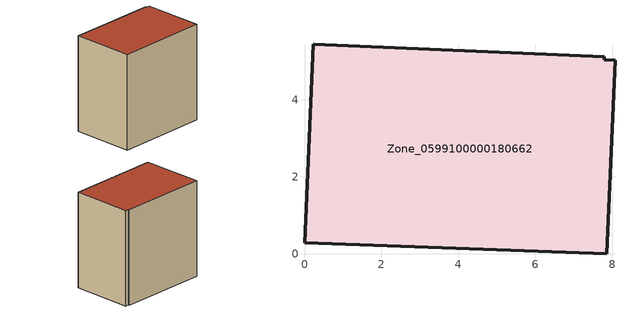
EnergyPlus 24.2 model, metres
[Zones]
Zone_0599100000180662
 floor ground (C_G): 7.85,0 0,0.29 0.22,5.45 7.79,5.12 7.79,5.04 8.07,5.03 z1.53
 wall outside (C_F): 7.79,5.12 0.22,5.45 0,0.29 7.85,0 8.07,5.03 7.79,5.04 7.79,5.12 z1.53:9.55
 roof outside (C_R): 0,0.29 7.85,0 8.07,5.03 7.79,5.04 7.79,5.12 0.22,5.45 z9.55
[BUILDING]
Pand.0599100000180662: North Axis=0; Terrain=City; Loads Convergence Tolerance Value=0.04; Temperature Convergence Tolerance Value=0.4; Solar Distribution=FullExterior; Maximum Number of Warmup Days=25; Minimum Number of Warmup Days=1
[Site:Location]
Rotterdam.The.Hague.AP_ZH_NLD Design_Conditions: Latitude=51.96; Longitude=4.45; Time Zone=1; Elevation=-4.5
[SITE:GROUNDTEMPERATURE:BUILDINGSURFACE]
18, 18, 18, 18, 18, 18, 18, 18, 18, 18, 18, 18
[MATERIAL] Thermal Absorptance=0.9; Solar Absorptance=0.7; Visible Absorptance=0.7
Name | Roughness | Thickness | Conductivity | Density | Specific Heat
G.TC.1946-1964 | MediumSmooth | 0.15 | 1 | 540 | 1210
F.TC.1946-1964 | Rough | 0.3 | 0.857143 | 1920 | 840
R.TC.1946-1964 | MediumRough | 0.2 | 0.235294 | 1500 | 1000
[CONSTRUCTION]
C_G: G.TC.1946-1964
C_F: F.TC.1946-1964
C_R: R.TC.1946-1964
[ZONE]
Zone_0599100000180662: Type=1; Multiplier=1; Ceiling Height=Autocalculate; Volume=Autocalculate; Floor Area=autocalculate; Part of Total Floor Area=Yes
[ZONEINFILTRATION:DESIGNFLOWRATE]
Infil_Zone_0599100000180662: Zone or ZoneList or Space or SpaceList=Zone_0599100000180662; Schedule=AlwaysOn; Design Flow Rate Calculation Method=Flow/Area; Flow Rate per Floor Area=0.003; Constant Term Coefficient=1; Temperature Term Coefficient=0; Velocity Term Coefficient=0; Velocity Squared Term Coefficient=0
[HVACTEMPLATE:ZONE:IDEALLOADSAIRSYSTEM]
Zone_0599100000180662: Maximum Heating Supply Air Temperature=50; Minimum Cooling Supply Air Temperature=13; Maximum Heating Supply Air Humidity Ratio=0.0156; Minimum Cooling Supply Air Humidity Ratio=0.0077; Heating Limit=NoLimit; Cooling Limit=NoLimit; Dehumidification Control Type=ConstantSensibleHeatRatio; Cooling Sensible Heat Ratio=0.7; Dehumidification Setpoint=60; Humidification Control Type=None; Humidification Setpoint=30; Outdoor Air Method=None; Outdoor Air Flow Rate per Person=0.00944; Outdoor Air Flow Rate per Zone Floor Area=0; Outdoor Air Flow Rate per Zone=0; Demand Controlled Ventilation Type=None; Outdoor Air Economizer Type=NoEconomizer; Heat Recovery Type=None; Sensible Heat Recovery Effectiveness=0.7; Latent Heat Recovery Effectiveness=0.65
[ZONECONTROL:THERMOSTAT]
ThermostatControl_Zone_0599100000180662: Zone or ZoneList=Zone_0599100000180662; Control Type Schedule=DualSetpointControlType; Control 1=Thermostat_Zone_0599100000180662; Temperature Difference Between Cutout And Setpoint=0
[THERMOSTATSETPOINT:DUALSETPOINT]
Thermostat_Zone_0599100000180662: Heating Setpoint Temperature Schedule=HeatingSetpoint_Zone_0599100000180662; Cooling Setpoint Temperature Schedule=CoolingSetpoint_Zone_0599100000180662
[SCHEDULE:COMPACT]
HeatingSetpoint_Zone_0599100000180662: Through: 12/31, For: AllDays, Until: 24:00, 21
CoolingSetpoint_Zone_0599100000180662: Through: 12/31, For: AllDays, Until: 24:00, 24
DualSetpointControlType: Through: 12/31, For: AllDays, Until: 24:00, 4
AlwaysOn: Through: 12/31, For: AllDays, Until: 24:00, 1
